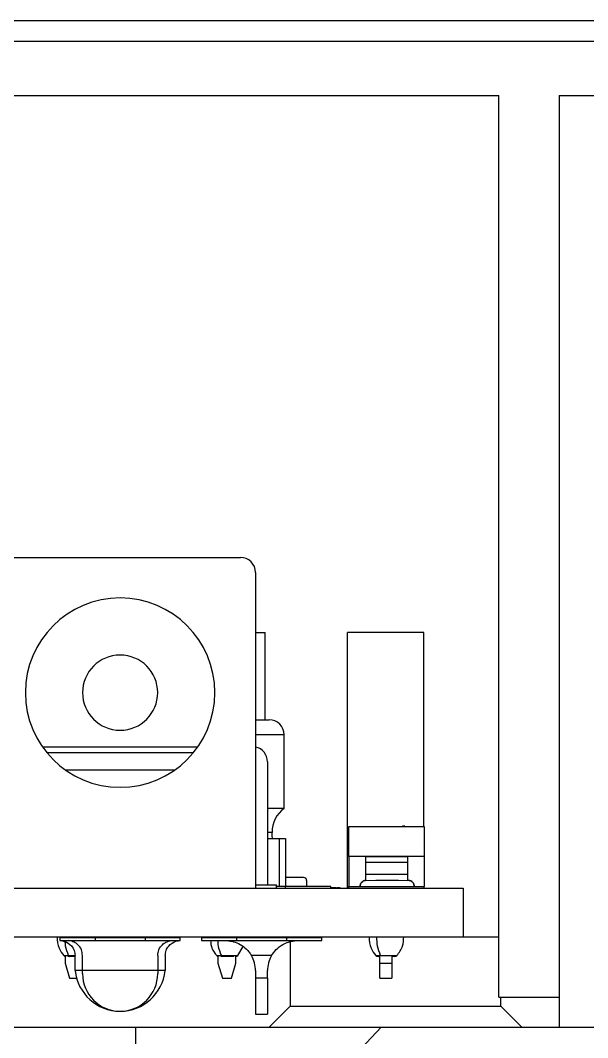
# Model space of a CAD drawing. Header units: millimetres. Extents: x -2889 to 8174, y 2447 to 8478.
# Drawn here: x 2704.068 to 2705.954, y 3463.185 to 3466.57 of the extents above; entities that cross this region are included whole.
import ezdxf

# ---------------------------------------------------------------- set-up
doc = ezdxf.new("R2010")
doc.units = ezdxf.units.MM

msp = doc.modelspace()

# ---------------------------------------------------------------- linework, layer by layer
at = {"color": 7, "linetype": 'Continuous', "lineweight": 25}
for p, q in [((2681.4787, 3466.5695), (2707.3387, 3466.5695)), ((2707.3387, 3466.4995), (2681.4787, 3466.4995)), ((2683.1587, 3466.3195), (2705.6587, 3466.3195)), ((2705.6587, 3463.3195), (2705.6587, 3466.3195)), ((2705.8587, 3466.3195), (2707.1587, 3466.3195)), ((2705.8587, 3466.3195), (2705.8587, 3463.3195)), ((2703.9997, 3464.7825), (2704.7997, 3464.7825)), ((2704.8497, 3464.7325), (2704.8497, 3463.6825)), ((2704.8497, 3464.5325), (2704.8817, 3464.5325)), ((2704.8817, 3464.2425), (2704.8817, 3464.5325)), ((2705.1557, 3463.6825), (2705.1557, 3464.5325)), ((2705.4097, 3464.5325), (2705.1557, 3464.5325)), ((2705.4097, 3463.8875), (2705.4097, 3464.5325)), ((2704.8497, 3464.2425), (2704.8947, 3464.2425)), ((2704.9447, 3463.9475), (2704.9447, 3464.1925)), ((2704.1411, 3464.1525), (2704.6582, 3464.1525)), ((2704.643, 3464.1325), (2704.1563, 3464.1325)), ((2704.8897, 3464.1025), (2704.8897, 3463.6925)), ((2704.9447, 3463.9475), (2704.8897, 3463.9475)), ((2705.1603, 3463.8875), (2705.4103, 3463.8875)), ((2705.1603, 3463.7875), (2705.1603, 3463.8875)), ((2705.2462, 3463.8885), (2705.2462, 3463.8875)), ((2705.3387, 3463.8885), (2705.3387, 3463.8875)), ((2705.3462, 3463.8885), (2705.3387, 3463.8885)), ((2705.3462, 3463.8885), (2705.3462, 3463.8875)), ((2705.4103, 3463.8875), (2705.4103, 3463.7875)), ((2704.8897, 3463.8475), (2704.9297, 3463.8475)), ((2704.9297, 3463.6875), (2704.9297, 3463.8475)), ((2704.9297, 3463.8475), (2704.9497, 3463.8475)), ((2704.9497, 3463.8475), (2704.9497, 3463.6875)), ((2705.4103, 3463.7875), (2705.1603, 3463.7875)), ((2705.1603, 3463.7875), (2705.1603, 3463.6875)), ((2705.2153, 3463.7875), (2705.3553, 3463.7875)), ((2705.2153, 3463.7875), (2705.2153, 3463.7686)), ((2705.3553, 3463.7875), (2705.3553, 3463.7686)), ((2705.4103, 3463.7875), (2705.4103, 3463.6875)), ((2705.2153, 3463.7686), (2705.3553, 3463.7686)), ((2705.2153, 3463.7686), (2705.2153, 3463.7289)), ((2705.3553, 3463.7686), (2705.3553, 3463.7289)), ((2705.0097, 3463.7175), (2704.9497, 3463.7175)), ((2705.0197, 3463.7075), (2705.0197, 3463.6875)), ((2705.2153, 3463.7289), (2705.2153, 3463.7059)), ((2705.2153, 3463.7289), (2705.3553, 3463.7289)), ((2705.2495, 3463.7075), (2705.2153, 3463.7059)), ((2705.3553, 3463.7065), (2705.3255, 3463.7075)), ((2705.3553, 3463.7289), (2705.3553, 3463.7065)), ((2703.9497, 3463.6825), (2704.8497, 3463.6825)), ((2704.8497, 3463.6925), (2704.9197, 3463.6925)), ((2704.8497, 3463.6825), (2705.5397, 3463.6825)), ((2704.9197, 3463.6825), (2704.9197, 3463.6925)), ((2704.9297, 3463.6875), (2704.9197, 3463.6875)), ((2704.9497, 3463.6875), (2704.9297, 3463.6875)), ((2704.9421, 3463.6835), (2704.9421, 3463.6825)), ((2704.9497, 3463.6825), (2704.9497, 3463.6875)), ((2705.0997, 3463.6875), (2704.9497, 3463.6875)), ((2705.0997, 3463.6825), (2705.0997, 3463.6875)), ((2705.1091, 3463.6835), (2705.0997, 3463.6835)), ((2705.1091, 3463.6835), (2705.1091, 3463.6825)), ((2705.1193, 3463.6835), (2705.1091, 3463.6835)), ((2705.1193, 3463.6835), (2705.1193, 3463.6825)), ((2705.1206, 3463.6835), (2705.1206, 3463.6825)), ((2705.1296, 3463.6835), (2705.1206, 3463.6835)), ((2705.1296, 3463.6835), (2705.1296, 3463.6825)), ((2705.1309, 3463.6835), (2705.1296, 3463.6835)), ((2705.1309, 3463.6835), (2705.1309, 3463.6825)), ((2705.1603, 3463.6825), (2705.1603, 3463.6875)), ((2705.1603, 3463.6875), (2705.4103, 3463.6875)), ((2705.1875, 3463.688), (2705.1875, 3463.6875)), ((2705.3875, 3463.688), (2705.3875, 3463.6875)), ((2705.4103, 3463.6825), (2705.4103, 3463.6875)), ((2705.5397, 3463.6825), (2705.5397, 3463.5195)), ((2700.1797, 3463.5195), (2705.5397, 3463.5195)), ((2704.1997, 3463.5175), (2704.1997, 3463.5075)), ((2704.1997, 3463.5175), (2704.3168, 3463.5175)), ((2704.1997, 3463.5075), (2704.2247, 3463.5075)), ((2704.2368, 3463.5075), (2704.3168, 3463.5075)), ((2704.2497, 3463.5175), (2704.2497, 3463.5195)), ((2704.2747, 3463.5175), (2704.2747, 3463.5195)), ((2704.3168, 3463.5175), (2704.3168, 3463.5075)), ((2704.3168, 3463.5175), (2704.4825, 3463.5175)), ((2704.3168, 3463.5075), (2704.4825, 3463.5075)), ((2704.4825, 3463.5175), (2704.4825, 3463.5075)), ((2704.4825, 3463.5175), (2704.5997, 3463.5175)), ((2704.4825, 3463.5075), (2704.5625, 3463.5075)), ((2704.5247, 3463.5195), (2704.5247, 3463.5175)), ((2704.5497, 3463.5195), (2704.5497, 3463.5175)), ((2704.5747, 3463.5075), (2704.5997, 3463.5075)), ((2704.5997, 3463.5075), (2704.5997, 3463.5175)), ((2704.6697, 3463.5175), (2704.6697, 3463.5075)), ((2704.6697, 3463.5175), (2704.7868, 3463.5175)), ((2704.6697, 3463.5075), (2704.7497, 3463.5075)), ((2704.7568, 3463.5075), (2704.7868, 3463.5075)), ((2704.7868, 3463.5175), (2704.7868, 3463.5075)), ((2704.7868, 3463.5175), (2704.9525, 3463.5175)), ((2704.7868, 3463.5075), (2704.9525, 3463.5075)), ((2704.8497, 3463.5195), (2704.8497, 3463.5175)), ((2704.8897, 3463.5195), (2704.8897, 3463.5175)), ((2704.9525, 3463.5175), (2704.9525, 3463.5075)), ((2704.9525, 3463.5175), (2705.0697, 3463.5175)), ((2704.9525, 3463.5075), (2704.9825, 3463.5075)), ((2704.9647, 3463.5195), (2704.9647, 3463.5175)), ((2704.9647, 3463.5075), (2704.9647, 3463.2895)), ((2704.9897, 3463.5075), (2705.0697, 3463.5075)), ((2705.0697, 3463.5075), (2705.0697, 3463.5175)), ((2705.5397, 3463.5195), (2705.6587, 3463.5195)), ((2704.7909, 3463.4577), (2704.8083, 3463.4875)), ((2704.2167, 3463.4583), (2704.2167, 3463.4325)), ((2704.2167, 3463.4325), (2704.2317, 3463.3825)), ((2704.2326, 3463.4545), (2704.226, 3463.4545)), ((2704.2497, 3463.4545), (2704.2326, 3463.4545)), ((2704.2497, 3463.4225), (2704.2497, 3463.4575)), ((2704.2747, 3463.4075), (2704.2747, 3463.4575)), ((2704.5247, 3463.4575), (2704.5247, 3463.4075)), ((2704.5497, 3463.4575), (2704.5497, 3463.4225)), ((2704.7247, 3463.4583), (2704.7247, 3463.4325)), ((2704.7247, 3463.4325), (2704.7397, 3463.3825)), ((2704.7406, 3463.4545), (2704.734, 3463.4545)), ((2704.7776, 3463.4545), (2704.7406, 3463.4545)), ((2704.7697, 3463.3825), (2704.7847, 3463.4325)), ((2704.7847, 3463.4325), (2704.7847, 3463.4564)), ((2704.903, 3463.4575), (2704.8363, 3463.4575)), ((2705.2627, 3463.4545), (2705.257, 3463.4545)), ((2705.2627, 3463.4325), (2705.2627, 3463.4597)), ((2705.2627, 3463.4325), (2705.3027, 3463.4325)), ((2705.2627, 3463.3825), (2705.2627, 3463.4325)), ((2705.3027, 3463.4572), (2705.3027, 3463.4325)), ((2705.3125, 3463.4545), (2705.3027, 3463.4545)), ((2705.3027, 3463.4325), (2705.3027, 3463.3825)), ((2704.5247, 3463.4075), (2704.2747, 3463.4075)), ((2704.2747, 3463.3975), (2704.2747, 3463.4075)), ((2704.5247, 3463.4075), (2704.5247, 3463.3975)), ((2704.8497, 3463.4075), (2704.8497, 3463.3825)), ((2704.8897, 3463.3825), (2704.8897, 3463.4075)), ((2704.2317, 3463.3825), (2704.2551, 3463.3825)), ((2704.7397, 3463.3825), (2704.7697, 3463.3825)), ((2704.8897, 3463.3825), (2704.8497, 3463.3825)), ((2704.8497, 3463.3825), (2704.8497, 3463.2625)), ((2704.8897, 3463.3825), (2704.8897, 3463.2625)), ((2705.2627, 3463.3825), (2705.3027, 3463.3825)), ((2705.6587, 3463.3195), (2705.8587, 3463.3195)), ((2705.6647, 3463.2895), (2705.6647, 3463.3195)), ((2705.8587, 3463.3195), (2705.8587, 3463.2195)), ((2704.8497, 3463.2625), (2704.8897, 3463.2625)), ((2704.9647, 3463.2895), (2704.8947, 3463.2195)), ((2704.9647, 3463.2895), (2705.6647, 3463.2895)), ((2705.7347, 3463.2195), (2705.6647, 3463.2895)), ((2697.6625, 3463.2195), (2704.4523, 3463.2195)), ((2704.4523, 3463.1495), (2704.4523, 3463.2195)), ((2704.4523, 3463.2195), (2705.2679, 3463.2195)), ((2705.2023, 3463.1495), (2705.2679, 3463.2195)), ((2705.2679, 3463.2195), (2706.2887, 3463.2195))]:
    msp.add_line(p, q, dxfattribs=at)
at = {"color": 8, "linetype": 'Continuous', "lineweight": 25}
for p, q in [((2704.9447, 3464.1925), (2704.8497, 3464.1925)), ((2704.5801, 3464.0743), (2704.2192, 3464.0743)), ((2704.9047, 3463.8675), (2704.8897, 3463.8675)), ((2704.2127, 3463.4577), (2704.2167, 3463.4577)), ((2704.2172, 3463.4577), (2704.2286, 3463.4577)), ((2704.2286, 3463.4577), (2704.2496, 3463.4577)), ((2704.7207, 3463.4577), (2704.7247, 3463.4577)), ((2704.7252, 3463.4577), (2704.7366, 3463.4577)), ((2704.7366, 3463.4577), (2704.7909, 3463.4577)), ((2705.2496, 3463.4577), (2705.2627, 3463.4577)), ((2705.2655, 3463.4577), (2705.3199, 3463.4577)), ((2704.2747, 3463.4075), (2704.2504, 3463.4075)), ((2704.5489, 3463.4075), (2704.5247, 3463.4075))]:
    msp.add_line(p, q, dxfattribs=at)
at = {"color": 7, "linetype": 'Continuous', "lineweight": 25, "flags": 128}
msp.add_lwpolyline([(2704.9067, 3463.8475), (2704.9053, 3463.856), (2704.9047, 3463.8675)], dxfattribs=at)
at = {"color": 7, "linetype": 'Continuous', "lineweight": 25}
for centre, radius, start, end in [((2704.7997, 3464.7325), 0.05, 0, 90), ((2704.3997, 3464.3325), 0.315, 0, 180), ((2704.3997, 3464.3325), 0.125, 0, 180), ((2704.3997, 3464.3325), 0.315, 180, 0), ((2704.3997, 3464.3325), 0.125, 180, 0), ((2704.8947, 3464.1925), 0.05, 0, 90), ((2704.8397, 3464.1025), 0.05, 0, 78.463), ((2705.0047, 3463.8675), 0.1, 126.8699, 180), ((2705.0097, 3463.7075), 0.01, 0, 90), ((2704.22, 3463.4645), 0.01, 222.988, 250.4664), ((2704.2332, 3463.4594), 0.00493, 200.2988, 262.7168), ((2704.728, 3463.4645), 0.01, 222.988, 250.4664), ((2704.7412, 3463.4594), 0.00493, 200.2988, 262.7168), ((2704.7836, 3463.4645), 0.01, 276.0935, 317.012), ((2704.7497, 3463.4075), 0.1, 0, 30), ((2704.9897, 3463.4075), 0.1, 150, 180), ((2705.257, 3463.4645), 0.01, 222.988, 270), ((2705.3125, 3463.4645), 0.01, 270, 317.012), ((2704.3997, 3463.4225), 0.15, 185.7392, 354.2608), ((2704.3997, 3463.3975), 0.125, 180, 0)]:
    msp.add_arc(centre, radius, start, end, dxfattribs=at)
for points, knots in [([(2705.215, 3463.7075), (2705.2129, 3463.7073), (2705.2088, 3463.7068), (2705.204, 3463.7033), (2705.2009, 3463.6994), (2705.1991, 3463.696), (2705.1978, 3463.6922), (2705.1977, 3463.6895), (2705.1976, 3463.688)], [0, 0, 0, 0, 0.249672, 0.499253, 0.624638, 0.746492, 0.868404, 1, 1, 1, 1]), ([(2705.1976, 3463.688), (2705.1977, 3463.6895), (2705.1978, 3463.6922), (2705.1991, 3463.696), (2705.2009, 3463.6994), (2705.204, 3463.7033), (2705.2088, 3463.7068), (2705.2129, 3463.7073), (2705.215, 3463.7075)], [0, 0, 0, 0, 0.131631, 0.253573, 0.375451, 0.50085, 0.750398, 1, 1, 1, 1]), ([(2705.2153, 3463.7075), (2705.2153, 3463.7075), (2705.2152, 3463.7075), (2705.215, 3463.7075), (2705.215, 3463.7075)], [0, 0, 0, 0, 0.559939, 1, 1, 1, 1]), ([(2705.3255, 3463.7075), (2705.3113, 3463.7075), (2705.2859, 3463.7075), (2705.2606, 3463.7075), (2705.2495, 3463.7075)], [0, 0, 0, 0, 0.560377, 1, 1, 1, 1]), ([(2705.36, 3463.7075), (2705.3591, 3463.7075), (2705.3576, 3463.7075), (2705.356, 3463.7075), (2705.3553, 3463.7075)], [0, 0, 0, 0, 0.5607098, 1, 1, 1, 1]), ([(2705.36, 3463.7075), (2705.362, 3463.7073), (2705.3662, 3463.7068), (2705.371, 3463.7032), (2705.3741, 3463.6994), (2705.3759, 3463.696), (2705.3771, 3463.6922), (2705.3773, 3463.6895), (2705.3774, 3463.688)], [0, 0, 0, 0, 0.250181, 0.499968, 0.625289, 0.747174, 0.868967, 1, 1, 1, 1]), ([(2705.3774, 3463.688), (2705.3773, 3463.6895), (2705.3771, 3463.6922), (2705.3759, 3463.696), (2705.3741, 3463.6994), (2705.371, 3463.7033), (2705.3662, 3463.7068), (2705.362, 3463.7073), (2705.36, 3463.7075)], [0, 0, 0, 0, 0.131576, 0.253838, 0.376107, 0.501643, 0.750924, 1, 1, 1, 1]), ([(2704.1901, 3463.5195), (2704.191, 3463.5065), (2704.1926, 3463.4835), (2704.2066, 3463.4655), (2704.2127, 3463.4577)], [0, 0, 0, 0, 0.568245, 1, 1, 1, 1]), ([(2704.1997, 3463.5075), (2704.2026, 3463.5074), (2704.2077, 3463.5072), (2704.2128, 3463.5058), (2704.215, 3463.5051)], [0, 0, 0, 0, 0.563153, 1, 1, 1, 1]), ([(2704.215, 3463.5051), (2704.2232, 3463.5011), (2704.2359, 3463.4948), (2704.2476, 3463.476), (2704.249, 3463.4633), (2704.2497, 3463.4575)], [0, 0, 0, 0, 0.497743, 0.769671, 1, 1, 1, 1]), ([(2704.2247, 3463.5075), (2704.2256, 3463.5075), (2704.2273, 3463.5075), (2704.2289, 3463.5074), (2704.2297, 3463.5073)], [0, 0, 0, 0, 0.5603318, 1, 1, 1, 1]), ([(2704.2297, 3463.5073), (2704.231, 3463.5074), (2704.2334, 3463.5075), (2704.2358, 3463.5075), (2704.2368, 3463.5075)], [0, 0, 0, 0, 0.559853, 1, 1, 1, 1]), ([(2704.2747, 3463.4575), (2704.2738, 3463.4643), (2704.2718, 3463.4793), (2704.2604, 3463.4937), (2704.2461, 3463.5039), (2704.2357, 3463.5061), (2704.2297, 3463.5073)], [0, 0, 0, 0, 0.226222, 0.499422, 0.713368, 1, 1, 1, 1]), ([(2704.5247, 3463.4575), (2704.5256, 3463.4643), (2704.5276, 3463.4793), (2704.5388, 3463.4937), (2704.5533, 3463.5039), (2704.5637, 3463.5061), (2704.5696, 3463.5073)], [0, 0, 0, 0, 0.2246835, 0.4994293, 0.7133681, 1, 1, 1, 1]), ([(2704.5497, 3463.4575), (2704.5503, 3463.4633), (2704.5517, 3463.4759), (2704.5634, 3463.4948), (2704.5761, 3463.5011), (2704.5843, 3463.5051)], [0, 0, 0, 0, 0.229446, 0.5001607, 1, 1, 1, 1]), ([(2704.5625, 3463.5075), (2704.5638, 3463.5075), (2704.5662, 3463.5075), (2704.5686, 3463.5074), (2704.5696, 3463.5073)], [0, 0, 0, 0, 0.560166, 1, 1, 1, 1]), ([(2704.5696, 3463.5073), (2704.5706, 3463.5074), (2704.5722, 3463.5075), (2704.5739, 3463.5075), (2704.5747, 3463.5075)], [0, 0, 0, 0, 0.559706, 1, 1, 1, 1]), ([(2704.5843, 3463.5051), (2704.5871, 3463.5059), (2704.5922, 3463.5073), (2704.5974, 3463.5075), (2704.5997, 3463.5075)], [0, 0, 0, 0, 0.557198, 1, 1, 1, 1]), ([(2704.7003, 3463.5075), (2704.701, 3463.4987), (2704.7027, 3463.4801), (2704.7145, 3463.4654), (2704.7207, 3463.4577)], [0, 0, 0, 0, 0.472431, 1, 1, 1, 1]), ([(2704.7497, 3463.5075), (2704.7504, 3463.5075), (2704.7518, 3463.5075), (2704.7532, 3463.5075), (2704.7538, 3463.5075)], [0, 0, 0, 0, 0.5600574, 1, 1, 1, 1]), ([(2704.7538, 3463.5075), (2704.7544, 3463.5075), (2704.7554, 3463.5075), (2704.7564, 3463.5075), (2704.7568, 3463.5075)], [0, 0, 0, 0, 0.559898, 1, 1, 1, 1]), ([(2704.7538, 3463.5075), (2704.7615, 3463.5066), (2704.7767, 3463.505), (2704.799, 3463.4957), (2704.8165, 3463.4829), (2704.8288, 3463.4693), (2704.8338, 3463.4614), (2704.8363, 3463.4575)], [0, 0, 0, 0, 0.248917, 0.498585, 0.748607, 0.879847, 1, 1, 1, 1]), ([(2704.903, 3463.4575), (2704.9079, 3463.4645), (2704.9185, 3463.48), (2704.9385, 3463.4945), (2704.9613, 3463.5046), (2704.9766, 3463.5064), (2704.9855, 3463.5075)], [0, 0, 0, 0, 0.225357, 0.499423, 0.710065, 1, 1, 1, 1]), ([(2704.9825, 3463.5075), (2704.983, 3463.5075), (2704.984, 3463.5075), (2704.985, 3463.5075), (2704.9855, 3463.5075)], [0, 0, 0, 0, 0.5601149, 1, 1, 1, 1]), ([(2704.9855, 3463.5075), (2704.9862, 3463.5075), (2704.9876, 3463.5075), (2704.989, 3463.5075), (2704.9897, 3463.5075)], [0, 0, 0, 0, 0.559949, 1, 1, 1, 1]), ([(2705.2271, 3463.5195), (2705.228, 3463.5065), (2705.2296, 3463.4835), (2705.2436, 3463.4655), (2705.2496, 3463.4577)], [0, 0, 0, 0, 0.568245, 1, 1, 1, 1]), ([(2705.2655, 3463.4577), (2705.2615, 3463.4679), (2705.2541, 3463.4864), (2705.2535, 3463.5092), (2705.2532, 3463.5195)], [0, 0, 0, 0, 0.547105, 1, 1, 1, 1]), ([(2705.3199, 3463.4577), (2705.3273, 3463.4679), (2705.3409, 3463.4864), (2705.3419, 3463.5092), (2705.3424, 3463.5195)], [0, 0, 0, 0, 0.547105, 1, 1, 1, 1]), ([(2704.2504, 3463.4075), (2704.2502, 3463.4104), (2704.2497, 3463.4154), (2704.2497, 3463.4204), (2704.2497, 3463.4225)], [0, 0, 0, 0, 0.559879, 1, 1, 1, 1]), ([(2704.5497, 3463.4225), (2704.5496, 3463.4198), (2704.5495, 3463.4148), (2704.5491, 3463.4098), (2704.5489, 3463.4075)], [0, 0, 0, 0, 0.559879, 1, 1, 1, 1])]:
    msp.add_open_spline(points, degree=3, knots=knots, dxfattribs=at)
at = {"color": 8, "linetype": 'Continuous', "lineweight": 25}
for points, knots in [([(2704.2286, 3463.4577), (2704.2243, 3463.4678), (2704.2182, 3463.4823), (2704.2175, 3463.5003), (2704.2172, 3463.5059)], [0, 0, 0, 0, 0.6879685, 1, 1, 1, 1]), ([(2704.7366, 3463.4577), (2704.7324, 3463.4678), (2704.7261, 3463.4828), (2704.7254, 3463.5014), (2704.7251, 3463.5075)], [0, 0, 0, 0, 0.667517, 1, 1, 1, 1])]:
    msp.add_open_spline(points, degree=3, knots=knots, dxfattribs=at)

doc.saveas('drawing.dxf')
